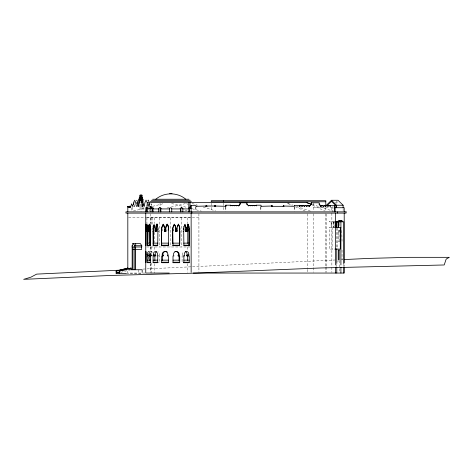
<?xml version="1.0" encoding="UTF-8"?>
<svg xmlns="http://www.w3.org/2000/svg" width="473" height="473" viewBox="0 0 473 473"><rect width="100%" height="100%" fill="white"/><g stroke="black" fill="none" stroke-linecap="round" stroke-linejoin="round"><path stroke-width="0.35" stroke-dasharray="2.37 1.77" d="M148.735 254.214L148.741 253.357M341.045 230.582L338.757 230.582L338.473 232.278L338.473 241.662L340.619 241.662M140.315 201.646L140.114 202.657M146.654 204.62L146.334 206.482L145.885 205.17M134.929 205.501L134.681 206.482L133.315 206.482M335.493 202.757L337.018 201.267M336.001 203.349L337.527 201.859M184.837 211.124L188.041 209.894M167.004 208.055L186.267 203.39M123.24 270.994L125.936 270.278M120.621 272.413L130.051 269.923M133.398 210.999L144.708 208.238M152.489 206.34L164.509 203.408M128.372 269.776L129.827 269.711M142.935 269.09L334.931 260.002M341.471 259.695L342.925 259.624M133.368 202.905L134.734 202.905M313.451 207.724L334.393 207.724M128.55 217.556L146.145 217.556M146.878 217.556L191.589 217.556M192.322 217.556L198.92 217.556M146.583 217.74L190.802 217.74M334.157 221.796L329.214 221.796L331.141 222.044L331.141 227.383M335.233 227.383L329.214 227.383L329.214 249.111L334.157 249.111M338.627 230.895L340.773 230.895M338.514 231.486L340.661 231.486M146.583 246.983L190.193 246.983M149.799 255.089L152.678 255.089M151.224 255.213L152.501 255.213M158.313 255.923L159.496 255.923L159.496 262.71L158.177 262.71M182.891 255.923L182.081 255.923L182.081 262.71M151.999 255.964L151.614 255.964L151.786 255.089A2.844 1.153 -90 0 0 150.674 251.488M337.592 261.752L338.408 261.752M127.958 269.746L130.034 269.746M144.945 273.057L127.816 273.057L127.816 270.136M126.202 273.595L142.172 273.595L142.172 273.057M171.581 203.461L187.172 207.476M192.127 208.759L201.338 211.129M192.05 203.437L197.596 205.211M203.142 206.985L215.611 210.976M312.168 204.366L333.122 211.177M288.128 203.502L293.006 205.176M296.488 206.37L310.43 211.141M287.336 203.396L291.321 205.087M295.306 206.784L305.274 211.011M312.428 205.252L324.78 210.958M186.622 203.337L188.088 204.632M341.76 230.582L342.044 241.662M338.899 230.582L339.182 241.662M140.215 204.194L140.664 206.595M134.433 206.482L134.196 204.596M148.912 253.357L148.918 254.214M344.208 265.016L344.208 266.476M343.782 265.004L343.782 266.47M343.126 208.41L343.126 211.171M342.044 250.063L342.044 259.955M339.644 223.256L339.644 226.189M339.644 260.611L339.644 267.931M339.644 268.664L339.644 272.33M337.397 228.104L337.397 248.384M336.776 228.116L336.776 248.012M336.776 264.218L336.776 266.429M334.033 227.383L334.033 222.044L331.384 222.044L331.384 227.383M333.43 222.044L333.43 227.383M333.187 222.044L333.187 227.383M332.951 206.329L332.951 211.863M332.111 227.383L332.111 249.111M331.863 207.724L331.863 211.863M331.863 213.104L331.863 266.476M331.863 267.21L331.863 272.33M326.731 214.044L326.731 266.423M326.731 267.156L326.731 272.324M325.802 207.724L325.802 211.171M325.802 213.831L325.802 266.476M325.802 267.21L325.802 272.33M313.451 203.088L313.451 211.171M313.451 213.831L313.451 272.33M307.267 213.831L307.267 268.67M307.267 269.403L307.267 272.33M294.419 207.008L294.419 211.165M294.265 207.032L294.265 211.171M260.889 207.008L260.889 211.165M260.735 207.198L260.735 211.195M225.852 207.008L225.852 211.165M225.698 207.198L225.698 211.195M223.593 203.207L223.593 211.141M211.242 203.207L211.242 211.141M198.92 213.737L198.92 272.33M195.934 207.008L195.934 211.165M195.781 207.032L195.781 211.171M187.775 217.74L187.775 223.587M187.775 246.983L187.775 250.607M187.775 263.644L187.775 272.336M181.62 217.74L181.62 246.983M170.658 217.74L170.658 246.983M160.057 203.219L160.057 207.251M159.72 217.74L159.72 246.983M159.153 209.078L159.153 211.165M158.875 255.923L159.141 255.095A2.613 2.063 -90 0 0 157.852 251.713M154.358 217.74L154.358 223.587M154.358 232.361L154.358 242.596M154.358 246.983L154.358 250.607M154.358 263.644L154.358 273.057M152.123 217.74L152.123 226.514M151.33 217.74L151.33 225.047M151.33 246.983L151.33 254.953M151.33 262.917L151.33 273.057M150.479 213.831L150.479 223.339M150.479 246.735L150.479 251.122M150.479 263.556L150.479 272.33M150.331 217.74L150.331 223.587M150.331 246.983L150.331 251.329M150.331 263.644L150.331 272.336M149.539 209.776L149.539 211.165M148.93 256.644L148.93 258.666M148.93 259.34L148.93 261.362M148.717 256.644L148.717 260.014M146.932 217.74L146.932 224.32M143.916 207.251L143.916 211.2M142.893 207.251L142.893 211.2M141.043 207.251L141.043 211.863M140.02 207.251L140.02 211.2M138.607 269.746L138.607 273.595M132.606 207.251L132.606 211.2M131.583 207.818L131.583 211.189M150.603 251.997A2.927 1.348 -90 0 1 152.625 253.357M182.543 255.095A2.927 2.3 -90 0 1 184.098 251.63"/><path stroke-width="0.71" d="M127.876 206.323L127.911 207.144L130.56 207.144L131.624 203.804L132.635 206.482L133.025 204.762L133.368 204.732L133.368 202.905L134.722 200.221L135.958 202.994L135.946 204.821L136.738 206.482L137.135 206.482L137.88 203.845L138.619 206.595L138.997 206.595L139.044 199.37C140.327 209.486 137.513 196.053 140.351 197.548M137.974 204.17L138.004 202.994L136.945 200.339L136.555 200.327M145.956 231.173L145.944 231.492L145.997 224.137L145.826 245.7L145.873 224.196L145.926 229.062M142.893 206.595L142.846 199.163L141.823 199.163L141.87 206.595L142.592 206.595L143.284 203.597L144.283 206.482L144.909 202.71L146.015 200.091L147.263 202.834C146.937 204.543 147.807 204.886 148.014 206.482L148.617 204.596A5.439 0.816 -90 0 1 149.409 204.596L149.728 206.595L151.845 206.595M147.872 200.386L148.238 200.091L148.599 200.777L149.308 202.834L149.273 204.206M149.291 231.196L149.468 231.51L149.9 231.173L149.9 229.848L149.03 229.848L149.468 225.331L149.775 224.137L150.509 224.137M149.764 229.848L150.201 225.331L149.468 225.331M141.935 197.761L141.882 195.107L140.859 195.107L140.812 199.375L140.446 195.42L140.085 199.5L140.032 195.166L141.055 195.166L141.108 195.834M141.882 195.107L141.835 197.211M140.032 195.166L139.978 200.647L139.701 199.216L139.364 201.238L139.328 197.548M141.001 195.834L141.055 195.166M141.823 199.163L141.711 202.746L141.569 197.383L142.592 197.383L142.734 202.746L142.846 199.163M147.842 243.4L148.067 229.848L147.144 229.848L147.144 228.228L147.907 224.196L148.557 229.848M147.564 225.491L148.297 225.491L147.878 229.848M153.453 243.388L153.76 229.848L152.998 229.848L152.998 228.441L154.086 224.226L155.203 229.848M153.5 229.848L154.133 225.461L153.63 225.461M186.953 229.848L187.302 226.821L188.213 224.137L189.377 228.234L189.377 229.848L188.556 229.848L188.934 231.214L188.934 243.211M155.582 229.848L155.073 229.848L155.073 231.173L156.196 231.539L156.439 229.848L155.765 229.848L156.049 226.821L156.817 224.096L157.326 224.096L156.273 229.848M150.467 245.7L147.233 245.7L147.34 229.848M164.923 229.848L164.492 229.848L164.492 231.196L164.87 231.51L165.964 231.173L165.964 229.848L165.491 229.848C165.52 226.526 167.412 220.702 168.577 227.72M165.68 229.848L166.112 226.821L167.247 224.137M176.813 229.848L177.245 226.821L178.38 224.137L179.829 228.234L179.829 229.848L179.261 229.848L179.728 231.214L179.728 243.211M130.223 206.263L130.17 207.144M141.569 197.383L141.528 201.143L141.226 199.186L140.913 201.09L140.859 195.107M158.349 229.848L157.574 229.848L157.917 231.202L157.716 245.7L153.146 245.7L152.945 231.427L153.258 229.848M183.749 229.848L184.015 226.869L185.044 224.196L186.173 227.673L186.344 229.848L185.635 229.848L185.942 231.51L187.184 231.173L187.184 229.848L186.445 229.848M189.064 229.848L189.442 231.214L189.212 245.7L183.896 245.7L183.69 231.439L184.074 229.848L183.234 229.848M161.636 243.4L161.636 231.439L162.109 229.848L161.518 229.848L161.518 228.228L163.126 224.196L164.527 227.673L164.734 229.848M161.707 229.848L162.038 226.869L163.073 224.628M173.017 245.7L172.757 231.439L173.23 229.848L172.651 229.848L172.651 228.228L174.023 224.628M172.828 229.848L173.159 226.869L174.442 224.196L175.844 227.673L176.051 229.848L175.631 229.848L175.631 231.196L176.187 231.51L175.631 231.196M168.766 244.624L168.477 245.7L161.707 245.7L161.447 231.439L161.92 229.848M172.58 243.4L172.58 231.439L173.053 229.848M146.08 211.863L146.352 207.724L146.63 208.386L148.232 208.386L147.96 207.724L145.997 207.724L145.785 211.863M148.12 231.51L148.256 231.137M149.007 231.137L148.877 231.51L147.872 231.51M338.047 221.796L338.284 220.72L342.074 220.72L342.316 221.796M147.682 208.386L147.96 207.724M189.318 208.12L190.051 206.358L190.051 202.55M149.344 245.7C148.883 244.464 150.745 244.464 150.101 245.7M155.688 231.539L155.93 229.848M188.697 245.7L188.934 244.624M133.433 243.589L132.05 245.712L132.05 246.983L141.776 246.983L141.776 245.712L140.392 243.589L133.433 243.589L134.823 245.712L134.793 269.746M230.706 205.513A1.153 1.141 -90 0 1 232.06 205.82A1.608 1.59 -90 0 1 234.188 205.82A1.555 1.537 -90 0 1 236.275 205.82A1.827 1.809 -90 0 1 238.569 205.82L239.988 203.916L239.988 202.799L246.93 202.799L246.93 203.916L248.467 205.82A1.449 1.431 -90 0 1 250.471 205.82A1.502 1.484 -90 0 1 252.517 205.82A1.555 1.537 -90 0 1 254.604 205.82A1.472 1.454 -90 0 1 256.626 205.82L256.626 205.199M225.698 206.53L225.698 205.199L230.623 205.199L230.623 205.82A1.153 1.141 -90 0 1 232.373 205.82A1.608 1.59 -90 0 1 234.502 205.82A1.555 1.537 -90 0 1 236.589 205.82A1.827 1.809 -90 0 1 238.877 205.82L240.296 203.916L240.296 202.799M168.287 245.7L168.577 231.214L168.11 229.848L168.69 229.848M172.84 245.7L179.616 245.7L179.906 231.214L179.438 229.848M133.374 204.153L133.67 203.804M283.096 206.317L283.433 205.654L283.977 206.317M272.206 206.317L283.25 206.317L283.593 205.654M299.515 205.654L299.515 206.317A1.419 1.401 -90 0 1 301.886 206.317A1.342 1.33 -90 0 1 304.18 206.317A1.496 1.478 -90 0 1 306.634 206.317A1.472 1.454 -90 0 1 309.064 206.317L311.175 204.029L311.175 202.799L319.251 202.799L319.251 204.029L321.013 206.317A1.537 1.52 -90 0 1 323.508 206.317L324.596 205.654L325.678 206.317A1.454 1.443 -90 0 1 328.091 206.317A1.342 1.33 -90 0 1 330.385 206.317L330.385 205.654M299.515 206.317L299.823 206.317A1.419 1.401 -90 0 1 302.2 206.317A1.342 1.33 -90 0 1 304.488 206.317A1.496 1.478 -90 0 1 306.942 206.317A1.472 1.454 -90 0 1 309.372 206.317L311.488 204.029L311.488 202.799M271.478 206.317L271.857 205.654L272.359 206.317M271.478 206.027L272.01 205.654M326.4 205.241L331.49 200.274L338.035 200.274L343.126 205.241L343.126 207.724M326.908 205.832L331.49 201.362L331.49 200.274L336.575 205.241L343.126 205.241M214.647 206.317L215.055 205.654L215.718 206.317M214.647 206.027L215.215 205.654M151.667 207.724L152.395 208.386L153.666 208.386L152.939 207.724L151.667 207.724L150.94 208.386L150.94 211.863M135.479 245.605C134.243 245.919 136.632 244.843 135.479 243.589M165.964 231.173L165.544 231.492M177.097 231.173L176.494 231.492L177.097 231.173L177.097 229.848L176.636 229.848M190.247 207.724L189.218 207.724L188.325 208.386L189.354 208.386L190.247 207.724L191.139 208.386M155.824 199.239C164.155 192.085 177.464 192.085 185.8 199.239M205.785 206.317L206.323 205.654L206.961 206.317M205.785 206.027L206.476 205.654M181.88 207.724L180.183 208.386L181.88 207.724L182.862 208.386L182.862 211.863M159.466 207.724L161.204 208.386L160.181 207.724L158.437 208.386L158.437 211.863M183.489 262.71L189.235 262.71L189.235 255.923L186.699 255.923L186.699 255.219L188.81 255.095A2.927 2.3 -90 0 0 186.569 251.494A2.927 2.3 -90 0 0 184.334 255.095L184.683 255.923L183.489 255.923M186.699 255.219L188.81 255.095M167.791 255.089L167.418 255.964L168.382 255.964L168.382 262.71L161.695 262.71L161.695 255.964L163.28 255.964L163.28 255.213L162.251 255.089A2.927 2.844 -90 0 1 165.018 251.488A2.927 2.844 -90 0 1 167.791 255.089L168.453 255.089M178.108 255.213L179.113 255.089A2.927 2.856 -90 0 0 176.334 251.488A2.927 2.856 -90 0 0 173.556 255.089L173.928 255.964L173 255.964L173 262.71L179.705 262.71L179.705 255.964L178.108 255.964L178.108 255.213L179.113 255.089M116.104 271.112L127.958 268.09L116.104 271.112L116.104 273.595L126.202 273.595M116.5 271.112L116.5 272.767L119.273 272.767L119.273 271.112L130.725 268.09L131.127 268.09L131.127 269.746M119.273 271.112L131.127 268.09M116.5 272.767L119.196 272.058M132.611 245.54L132.292 245.605L132.736 245.653M148.469 229.813L148.735 231.51L149.166 231.173L149.166 229.848M121.07 270.124L36.663 274.115L30.952 277.148L23.65 279.348L110.8 275.446L195.934 273.11L321.25 267.949L444.218 264.969L445.962 259.642L446.477 258.891L449.35 257.33L409.033 257.33L369.094 258.388L344.379 259.559M185.942 231.51L187.184 231.173M186.841 231.492L186.149 231.196L186.149 229.848M176.009 231.51L176.671 231.492M169.576 193.652L172.042 193.652M140.913 195.763L141.935 195.763M141.604 197.613L142.627 197.613M139.293 197.779L140.386 197.779M152.637 199.239L188.987 199.239M141.87 199.576L142.893 199.576M151.36 200.274L190.264 200.274M150.29 201.309L191.329 201.309M325.802 201.764L211.242 201.764L211.242 200.688L325.802 200.688L325.802 206.399M150.29 202.55L306.581 202.55L311.471 204.141M147.263 202.834L149.308 202.834M135.958 202.994L138.004 202.994M239.988 203.916L240.296 203.916M246.93 203.916L246.622 203.916L247.391 204.868M311.175 204.029L311.488 204.029M319.251 204.029L318.944 204.029L320.7 206.317A1.537 1.52 -90 0 1 323.201 206.317L323.65 205.832L324.916 205.832M294.265 205.654L299.823 205.654L299.823 206.317M238.569 205.82L238.877 205.82M248.467 205.82L248.154 205.82A1.449 1.431 -90 0 1 249.697 205.513M256.626 205.82L256.313 205.199L261.043 205.199L261.043 206.317M206.323 205.654L206.961 206.027M215.055 205.654L215.718 206.027M272.359 206.027L271.857 205.654M283.433 205.654L283.977 206.027M195.934 206.317L205.938 206.027M260.889 206.317L271.632 206.027M309.064 206.317L309.372 206.317M320.7 206.317L321.013 206.317M127.911 206.612L128.934 206.612L128.934 207.144M129.241 206.263L129.277 206.612L130.3 206.612L130.3 207.144M334.393 207.724L344.208 207.724L344.208 211.863M150.881 208.924L147.434 208.924L147.434 211.863M158.798 208.924L153.033 208.924L153.033 211.863M169.576 208.924L160.85 208.924L160.85 211.863M171.752 208.924L180.538 208.924L180.538 211.863M182.507 208.924L188.839 208.924L188.839 211.863M339.212 220.72L339.212 221.139L342.074 221.139M334.843 221.796L343.782 221.796L343.782 264.271M334.884 222.044L338.13 222.044L338.13 227.383M156.817 224.096L157.207 224.959L157.716 224.959M156.386 225.349L156.894 225.349M177.742 225.331L177.245 226.821M154.517 225.432L155.026 225.432M167.058 224.137L167.909 225.414M178.203 224.137L179.048 225.414M187.704 224.137L188.242 225.414L188.751 225.414M148.297 225.911L149.025 225.911M163.936 225.911L164.527 227.673M174.265 224.196L175.252 225.911M184.754 224.77L185.191 225.911L185.7 225.911M167.72 225.414L168.358 226.697M178.871 225.414L179.498 226.697M188.242 225.414L188.603 226.697L189.111 226.697M147.304 226.869L148.037 226.869M149.237 226.821L149.971 226.821M156.049 226.821L156.557 226.821M183.506 226.869L184.015 226.869M154.943 227.04L155.451 227.04M153.157 227.093L153.666 227.093M334.884 227.383L340.915 227.383M175.075 225.911L175.844 227.673M185.191 225.911L185.664 227.673L186.173 227.673M149.107 228.033L149.84 228.033M176.967 228.033L176.813 229.056M186.569 228.033L187.077 228.033M157.207 224.959L157.84 228.122L158.349 228.122M147.144 228.228L148.504 228.163L148.569 229.813L147.712 229.813M168.169 226.697L168.69 228.234M179.32 226.697L179.829 228.234M183.234 228.228L183.749 228.228M188.603 226.697L188.869 228.234L189.377 228.234M152.998 228.441L153.5 228.441M155.765 228.855L156.273 228.855M149.03 229.056L149.764 229.056M175.666 227.673L176.051 229.062M185.664 227.673L185.83 229.062L186.344 229.062M186.445 229.056L186.953 229.056M151.005 229.848L150.272 229.848L150.361 245.7M147.712 231.131L149.9 231.173M155.073 231.173L155.582 231.173M155.93 231.143L156.439 231.143M157.917 231.202L158.42 231.202M164.492 231.196L164.87 231.51M185.635 231.196L186.149 231.196M188.934 231.214L189.442 231.214M147.115 231.439L147.842 231.439M148.735 231.51L149.699 231.492M152.945 231.427L153.453 231.427M183.181 231.439L183.69 231.439M150.213 243.335L150.213 231.675L149.456 231.675L149.456 243.134M147.115 243.134L150.497 243.134M152.945 243.134L157.917 243.134M161.447 243.134L168.577 243.134M172.757 243.134L179.906 243.134M183.69 243.134L189.442 243.134M132.292 243.589L132.842 243.589M161.447 244.807L161.896 245.7M149.344 244.996L150.101 244.996M153.146 244.996L153.648 244.996L153.648 245.7M179.616 244.996L179.438 245.7M188.697 244.996L189.212 244.996M147.233 245.067L147.966 245.067L147.966 245.7M147.233 245.203L150.361 245.203M153.146 245.203L157.716 245.203M161.707 245.203L168.287 245.203M173.017 245.203L179.616 245.203M183.896 245.203L189.212 245.203M134.823 245.712L141.776 245.712M334.843 249.111L340.294 249.111L340.294 227.383M132.99 249.466L141.652 249.466L141.652 246.983M147.487 255.089L150.231 255.213L147.487 255.089A2.927 1.348 -90 0 1 148.8 251.488A2.927 1.348 -90 0 1 150.118 255.089L149.941 255.964M153.494 255.095L155.268 255.095L155.57 255.923L153.11 255.923L153.11 262.71L157.722 262.71L157.722 255.923L157.101 255.923L157.367 255.095A2.613 2.063 -90 0 0 155.428 251.577A2.613 2.063 -90 0 0 153.494 255.095L155.57 255.219M162.251 255.089L163.28 255.213M150.952 255.964L147.221 255.964L147.221 262.71L150.396 262.71L150.396 255.964M147.221 260.144L150.396 260.144M153.11 260.144L157.722 260.144M161.695 260.144L168.382 260.144M173 260.144L179.705 260.144M183.873 260.144L189.235 260.144M147.221 262.213L150.396 262.213M153.11 262.213L157.722 262.213M161.695 262.213L168.382 262.213M173 262.213L179.705 262.213M183.873 262.213L189.235 262.213M130.507 269.746L142.172 269.746L142.172 272.395M169.245 273.057L145.749 273.057L145.749 213.104M193.351 273.057L344.208 273.057L344.208 267.21M306.581 202.55L309.182 203.751M331.49 201.362L336.575 206.329M163.315 224.196L164.125 225.911M148.469 231.131L148.623 231.51M339.212 221.139L339.454 221.796M145.997 207.724L146.204 208.386M149.775 224.137L150.455 229.848M149.823 225.55L150.213 231.675M128.934 206.612L127.816 206.323L127.816 211.863M148.309 226.064L148.504 228.163M130.3 206.612L130.27 206.263L129.2 206.263L129.147 207.144M151.561 205.17L151.455 204.596A5.439 0.816 -90 0 0 150.922 203.987M344.208 213.104L344.208 262.822M343.782 267.198L343.782 273.057M341.145 220.72L341.145 221.139M340.915 221.796L340.915 264.957M340.915 267.168L340.915 273.057M340.294 221.796L338.372 222.044L338.372 227.383M337.415 211.863L337.415 213.104M336.776 221.796L336.776 227.383M336.776 248.745L336.776 263.479M336.776 267.168L336.776 273.057M336.575 205.241L336.575 207.724M336.327 222.044L336.327 227.383M336.084 222.044L336.084 227.383M335.528 213.104L335.528 265.016M335.528 267.21L335.528 273.057M335.475 222.044L335.475 227.383M335.233 222.044L335.233 227.383M335.05 211.863L335.05 205.654L330.071 205.654L330.071 206.317M334.736 205.654L334.736 211.863M294.573 205.654L294.573 206.317L283.824 206.027M230.316 205.199L230.316 205.82M226.005 205.199L226.005 206.317L215.558 206.027M223.593 200.688L223.593 201.764M214.807 206.027L206.802 206.027M196.094 206.317L196.094 205.654L190.832 205.654L190.832 208.41M191.843 211.863L191.843 213.104M191.139 205.654L191.139 211.863M191.139 213.104L191.139 272.33M189.354 208.386L189.354 211.863M188.828 202.55L188.828 208.623M188.869 228.234L188.869 229.848M188.485 255.219L188.485 255.923M187.775 224.32L187.775 243.329M187.444 255.923L187.444 260.676M185.83 229.062L185.83 229.848M183.873 255.923L183.873 262.71M180.899 208.386L180.899 211.863M179.645 228.234L179.645 229.848M179.078 255.964L179.078 260.688M178.735 255.213L178.735 255.964M176.92 229.848L176.92 231.173M175.873 229.062L175.873 229.848M175.808 229.848L175.808 231.196M171.752 211.863L171.746 208.386L170.658 207.724L169.571 208.386L169.571 211.863M168.5 228.234L168.5 229.848M165.775 229.848L165.775 231.173M164.681 229.848L164.681 231.196M162.623 255.213L162.623 255.964M162.357 255.964L162.357 260.688M160.489 208.386L160.489 211.863M157.84 228.122L157.84 229.848M154.884 255.923L154.884 260.676M153.796 255.219L153.796 255.923M152.395 208.386L152.395 211.863M150.479 206.595L150.479 207.789M149.787 255.964L149.787 260.688M147.665 255.213L147.665 255.964M146.63 208.386L146.63 211.863M135.609 246.983L135.609 269.746M132.978 246.983L132.978 269.746M132.156 246.983L132.156 269.746M129.277 206.612L129.277 207.144M127.816 213.104L127.816 268.676M119.669 271.112L119.669 273.595M250.158 205.82A1.502 1.484 -90 0 1 252.204 205.82A1.555 1.537 -90 0 1 254.291 205.82A1.472 1.454 -90 0 1 255.852 205.513M327.783 206.317A1.342 1.33 -90 0 1 329.586 205.832M325.365 206.317A1.454 1.443 -90 0 1 327.263 205.826M150.053 255.089A2.927 1.348 -90 0 1 150.107 253.357M155.268 255.095A2.613 2.063 -90 0 1 156.551 251.713M162.913 255.089A2.927 2.844 -90 0 1 167.294 251.997M185.457 251.63A2.927 2.3 -90 0 1 187.018 255.095M174.862 251.618A2.927 2.856 -90 0 1 178.487 255.089M146.027 254.214L145.826 262.71L145.932 251.488L146.027 254.214M150.012 207.724L149.539 208.386L151.053 208.386L151.526 207.724L150.012 207.724M346.094 211.863L125.936 211.863L125.936 213.104L346.094 213.104L346.094 211.863M339.182 250.063L338.473 250.063L338.473 259.955L339.182 259.955L339.182 250.063"/></g></svg>
